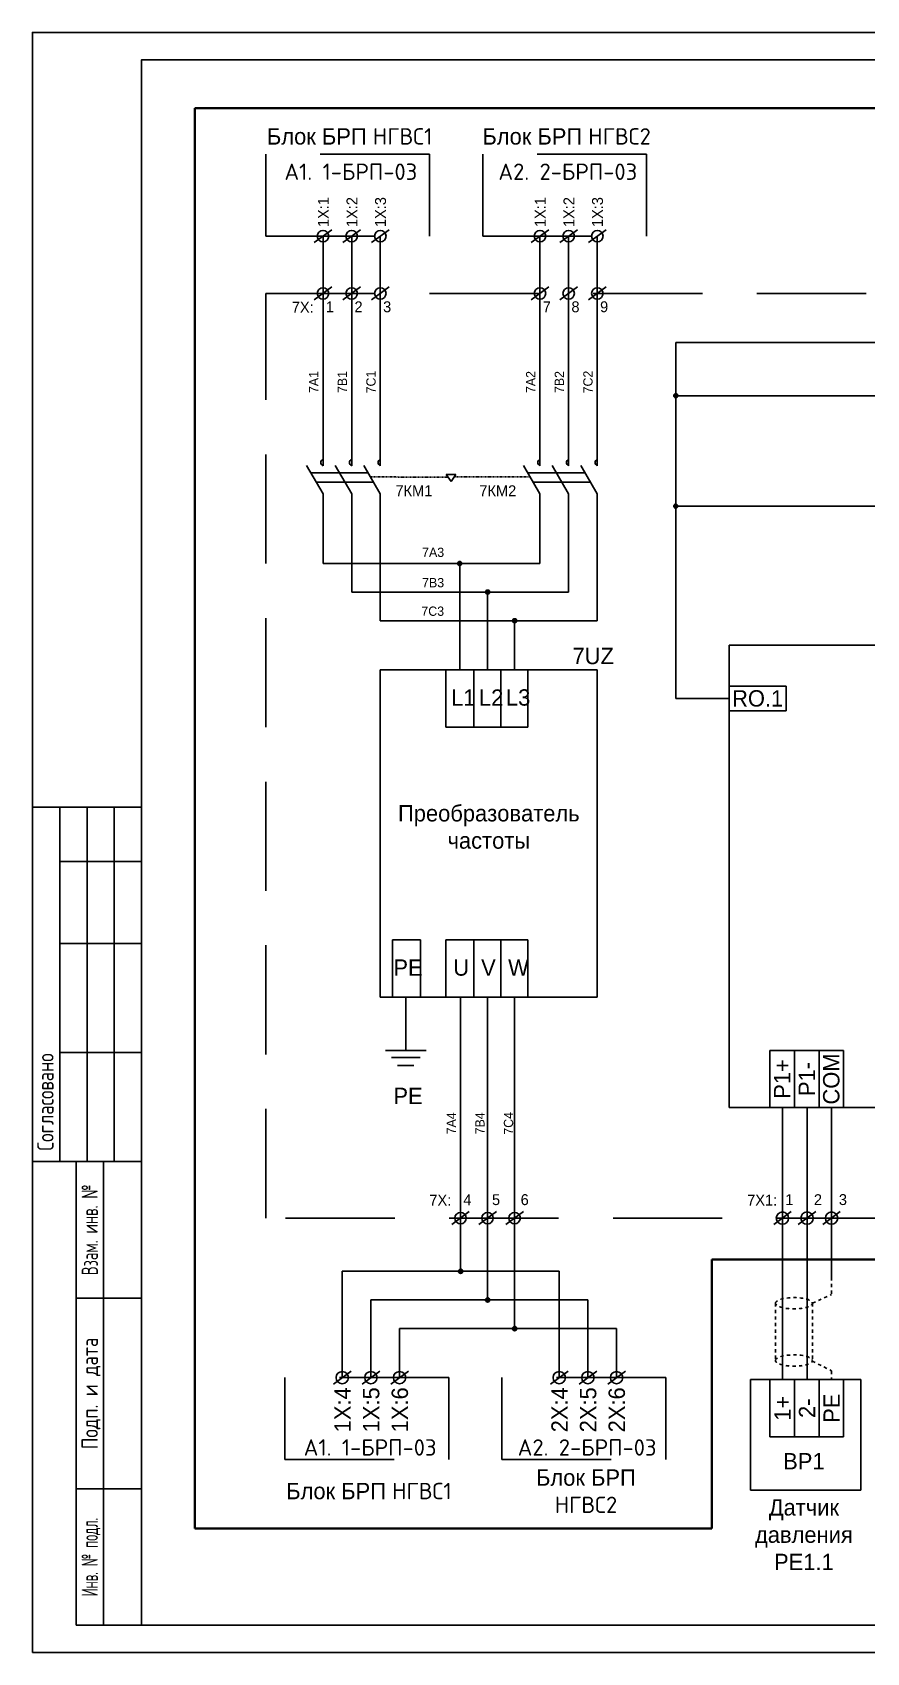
# Model space of a CAD drawing. Header units: millimetres. Extents: x 1606 to 7674, y 609 to 4159.
# Drawn here: x 6724.7 to 6877.5, y 2856 to 3153 of the extents above; entities that cross this region are included whole.
import ezdxf
from ezdxf.enums import TextEntityAlignment as Align

# ---------------------------------------------------------------- set-up
doc = ezdxf.new("R2010")
doc.units = ezdxf.units.MM
for name, pattern in [('DASHED2', [0.375, 0.25, -0.125]), ('JIS_02_1.0', [2, 1, -1]), ('K5LT_DASHED', [6, 4, -2])]:
    doc.linetypes.add(name, pattern=pattern)
doc.layers.add('Слой1', color=1, linetype='Continuous', lineweight=35)
doc.layers.add('Штамп', color=7, linetype='Continuous')
doc.styles.add('GOST 2.304', font='CS_Gost2304.shx', dxfattribs={"oblique": 15})

msp = doc.modelspace()

# ---------------------------------------------------------------- hatches: boundary and pattern name
at = {"layer": 'Штамп', "lineweight": 25, "ltscale": 100}
h = msp.add_hatch(color=256, dxfattribs=at)
h.paths.add_polyline_path([(6842.17705, 3086.38394), (6842.92705, 3086.38394, 1)])
h.paths.add_polyline_path([(6842.92705, 3086.38394), (6842.55205, 3086.38394), (6842.55205, 3086.00894, 0.414213562)])
h.paths.add_polyline_path([(6842.55205, 3086.38394), (6842.17705, 3086.38394, 0.414213562), (6842.55205, 3086.00894)])
h = msp.add_hatch(color=256, dxfattribs=at)
h.paths.add_polyline_path([(6842.17705, 3066.13394), (6842.92705, 3066.13394, 1)])
h.paths.add_polyline_path([(6842.92705, 3066.13394), (6842.55205, 3066.13394), (6842.55205, 3065.75894, 0.414213562)])
h.paths.add_polyline_path([(6842.55205, 3066.13394), (6842.17705, 3066.13394, 0.414213562), (6842.55205, 3065.75894)])
h = msp.add_hatch(color=256, dxfattribs=at)
h.paths.add_polyline_path([(6803.34987, 3055.63394, 1), (6802.59987, 3055.63394)])
h.paths.add_polyline_path([(6802.97487, 3055.63394), (6802.97487, 3055.25894, 0.414213562), (6803.34987, 3055.63394)])
h.paths.add_polyline_path([(6802.59987, 3055.63394, 0.414213562), (6802.97487, 3055.25894), (6802.97487, 3055.63394)])
h = msp.add_hatch(color=256, dxfattribs=at)
h.paths.add_polyline_path([(6807.69987, 3050.38394), (6808.44987, 3050.38394, 1)])
h.paths.add_polyline_path([(6808.44987, 3050.38394), (6808.07487, 3050.38394), (6808.07487, 3050.00894, 0.414213562)])
h.paths.add_polyline_path([(6808.07487, 3050.38394), (6807.69987, 3050.38394, 0.414213562), (6808.07487, 3050.00894)])
h = msp.add_hatch(color=256, dxfattribs=at)
h.paths.add_polyline_path([(6812.64987, 3045.13394), (6813.39987, 3045.13394, 1)])
h.paths.add_polyline_path([(6813.39987, 3045.13394), (6813.02487, 3045.13394), (6813.02487, 3044.75894, 0.414213562)])
h.paths.add_polyline_path([(6813.02487, 3045.13394), (6812.64987, 3045.13394, 0.414213562), (6813.02487, 3044.75894)])
at = {"layer": 'Штамп', "lineweight": 25}
for points in [[(6802.72487, 2925.88394, 1), (6803.52487, 2925.88394, 1)], [(6807.67487, 2920.63394, 1), (6808.47487, 2920.63394, 1)], [(6812.62487, 2915.38394, 1), (6813.42487, 2915.38394, 1)]]:
    msp.add_hatch(color=256, dxfattribs=at).paths.add_polyline_path(points)

# ---------------------------------------------------------------- linework, layer by layer
at = {"layer": 'Слой1', "color": 0}
for p, q in [((6754.43964, 2878.73457), (6754.43964, 3139.10069)), ((6754.43964, 3139.10069), (7130.04494, 3139.10069)), ((6849.14349, 2928.06006), (6849.14349, 2878.73457)), ((6849.14349, 2928.06006), (7130.04494, 2928.06006)), ((6849.14349, 2878.73457), (6754.43964, 2878.73457))]:
    msp.add_line(p, q, dxfattribs=at)
at = {"layer": 'Штамп', "linetype": 'K5LT_DASHED', "lineweight": 25, "ltscale": 5}
for p, q in [((6797.42487, 3130.63394), (6767.42487, 3130.63394)), ((6767.42487, 3130.63394), (6767.42487, 3115.63394)), ((6797.42487, 3115.63394), (6797.42487, 3130.63394)), ((6837.17487, 3130.63394), (6807.17487, 3130.63394)), ((6807.17487, 3130.63394), (6807.17487, 3115.63394)), ((6837.17487, 3115.63394), (6837.17487, 3130.63394)), ((6767.42487, 3115.63394), (6797.42487, 3115.63394)), ((6807.17487, 3115.63394), (6837.17487, 3115.63394)), ((6767.42487, 3105.13394), (7091.05327, 3105.13394)), ((6767.42487, 2935.63394), (6767.42487, 3105.13394)), ((7091.05327, 2935.63394), (6767.42487, 2935.63394)), ((6800.9583, 2906.38394), (6770.9583, 2906.38394)), ((6770.9583, 2906.38394), (6770.9583, 2891.38394)), ((6800.9583, 2891.38394), (6800.9583, 2906.38394)), ((6840.7083, 2906.38394), (6810.7083, 2906.38394)), ((6810.7083, 2906.38394), (6810.7083, 2891.38394)), ((6840.7083, 2891.38394), (6840.7083, 2906.38394)), ((6770.9583, 2891.38394), (6800.9583, 2891.38394)), ((6810.7083, 2891.38394), (6840.7083, 2891.38394))]:
    msp.add_line(p, q, dxfattribs=at)
at = {"layer": 'Штамп', "color": 7, "lineweight": 25}
for p, q in [((6779.52787, 3116.82119), (6776.32187, 3114.44669)), ((6784.77787, 3116.82119), (6781.57187, 3114.44669)), ((6790.02787, 3116.82119), (6786.82187, 3114.44669)), ((6819.27787, 3116.82119), (6816.07187, 3114.44669)), ((6824.52787, 3116.82119), (6821.32187, 3114.44669)), ((6829.77787, 3116.82119), (6826.57187, 3114.44669)), ((6779.52787, 3106.32119), (6776.32187, 3103.94669)), ((6784.77787, 3106.32119), (6781.57187, 3103.94669)), ((6790.02787, 3106.32119), (6786.82187, 3103.94669)), ((6819.27787, 3106.32119), (6816.07187, 3103.94669)), ((6824.52787, 3106.32119), (6821.32187, 3103.94669)), ((6829.77787, 3106.32119), (6826.57187, 3103.94669)), ((6804.72787, 2936.82119), (6801.52187, 2934.44669)), ((6809.67787, 2936.82119), (6806.47187, 2934.44669)), ((6814.62787, 2936.82119), (6811.42187, 2934.44669))]:
    msp.add_line(p, q, dxfattribs=at)
at = {"layer": 'Штамп', "lineweight": 25, "ltscale": 100}
for p, q in [((6777.92487, 3115.63394), (6777.92487, 3073.56126)), ((6783.17487, 3115.63394), (6783.17487, 3073.56126)), ((6788.42487, 3115.63394), (6788.42487, 3073.56126)), ((6817.67487, 3115.63394), (6817.67487, 3073.56126)), ((6822.92487, 3115.63394), (6822.92487, 3073.56126)), ((6828.17487, 3115.63394), (6828.17487, 3073.56126)), ((6842.55205, 3030.88394), (6842.55205, 3096.13394)), ((6842.55205, 3096.13394), (6972.30205, 3096.13394)), ((6842.55205, 3086.38394), (6945.30205, 3086.38394)), ((6774.92487, 3073.58009), (6777.92487, 3068.38394)), ((6775.70564, 3072.22775), (6786.20564, 3072.22775)), ((6780.17487, 3073.58009), (6783.17487, 3068.38394)), ((6785.42487, 3073.58009), (6788.42487, 3068.38394)), ((6800.48361, 3071.9435), (6802.28361, 3071.9435)), ((6800.48361, 3071.9435), (6801.38361, 3070.63764)), ((6802.28361, 3071.9435), (6801.38361, 3070.63764)), ((6814.67487, 3073.58009), (6817.67487, 3068.38394)), ((6815.45564, 3072.22775), (6825.95564, 3072.22775)), ((6819.92487, 3073.58009), (6822.92487, 3068.38394)), ((6825.17487, 3073.58009), (6828.17487, 3068.38394)), ((6776.69432, 3070.51532), (6787.19432, 3070.51532)), ((6777.92487, 3068.38394), (6777.92487, 3055.63394)), ((6783.17487, 3068.38394), (6783.17487, 3050.38394)), ((6788.42487, 3068.38394), (6788.42487, 3045.13394)), ((6816.44432, 3070.51532), (6826.94432, 3070.51532)), ((6817.67487, 3068.38394), (6817.67487, 3055.63394)), ((6822.92487, 3068.38394), (6822.92487, 3050.38394)), ((6828.17487, 3068.38394), (6828.17487, 3045.13394)), ((6842.55205, 3066.13394), (6914.14205, 3066.13394)), ((6777.92487, 3055.63394), (6817.67487, 3055.63394)), ((6802.97487, 3036.13394), (6802.97487, 3055.63394)), ((6783.17487, 3050.38394), (6822.92487, 3050.38394)), ((6808.07487, 3036.13394), (6808.07487, 3050.38394)), ((6788.42487, 3045.13394), (6828.17487, 3045.13394)), ((6813.02487, 3036.13394), (6813.02487, 3045.13394)), ((6852.30205, 3040.63394), (6912.30205, 3040.63394)), ((6852.30205, 2955.88394), (6852.30205, 3040.63394)), ((6788.42487, 3036.13394), (6828.17487, 3036.13394)), ((6788.42487, 2976.13394), (6788.42487, 3036.13394)), ((6800.42487, 3036.13394), (6800.42487, 3025.63394)), ((6805.52487, 3036.13394), (6805.52487, 3025.63394)), ((6810.47487, 3036.13394), (6810.47487, 3025.63394)), ((6815.42487, 3025.63394), (6815.42487, 3036.13394)), ((6828.17487, 3036.13394), (6828.17487, 2976.13394)), ((6852.30205, 3033.13394), (6862.80205, 3033.13394)), ((6862.80205, 3033.13394), (6862.80205, 3028.63394)), ((6852.30205, 3030.88394), (6842.55205, 3030.88394)), ((6862.80205, 3028.63394), (6852.30205, 3028.63394)), ((6800.42487, 3025.63394), (6815.42487, 3025.63394)), ((6724.68856, 2945.98426), (6724.68856, 3010.98426)), ((6744.68856, 3010.98426), (6724.68856, 3010.98426)), ((6729.68856, 2945.98426), (6729.68856, 3010.98426)), ((6734.68856, 2945.98426), (6734.68856, 3010.98426)), ((6739.68856, 2945.98426), (6739.68856, 3010.98426)), ((6744.68856, 2860.98426), (6744.68856, 3010.98426)), ((6729.68856, 3000.98426), (6744.68856, 3000.98426)), ((6729.68856, 2985.98426), (6744.68856, 2985.98426)), ((6790.67724, 2986.63394), (6790.67724, 2976.13394)), ((6790.67724, 2986.63394), (6795.77724, 2986.63394)), ((6795.77724, 2986.63394), (6795.77724, 2976.13394)), ((6800.42487, 2986.63394), (6800.42487, 2976.13394)), ((6800.42487, 2986.63394), (6815.42487, 2986.63394)), ((6805.52487, 2986.63394), (6805.52487, 2976.13394)), ((6810.47487, 2986.63394), (6810.47487, 2976.13394)), ((6815.42487, 2976.13394), (6815.42487, 2986.63394)), ((6828.17487, 2976.13394), (6788.42487, 2976.13394)), ((6793.09223, 2976.13394), (6793.09223, 2966.36681)), ((6803.12487, 2976.13394), (6803.12487, 2925.88394)), ((6808.07487, 2976.13394), (6808.07487, 2920.63394)), ((6813.02487, 2976.13394), (6813.02487, 2915.38394)), ((6729.68856, 2965.98426), (6744.68856, 2965.98426)), ((6789.34223, 2966.36681), (6796.84223, 2966.36681)), ((6790.46723, 2965.09129), (6795.71723, 2965.09129)), ((6859.80205, 2955.88394), (6859.80205, 2966.38394)), ((6859.80205, 2966.38394), (6864.30205, 2966.38394)), ((6864.30205, 2966.38394), (6864.30205, 2955.88394)), ((6864.30205, 2955.88394), (6864.30205, 2966.38394)), ((6864.30205, 2966.38394), (6868.80205, 2966.38394)), ((6868.80205, 2966.38394), (6868.80205, 2955.88394)), ((6868.80205, 2955.88394), (6868.80205, 2966.38394)), ((6868.80205, 2966.38394), (6873.30205, 2966.38394)), ((6873.30205, 2966.38394), (6873.30205, 2955.88394)), ((6791.59223, 2963.63356), (6794.59223, 2963.63356)), ((6912.30205, 2955.88394), (6852.30205, 2955.88394)), ((6862.09109, 2955.88394), (6862.09109, 2906.0254)), ((6866.59109, 2955.88394), (6866.59109, 2906.0254)), ((6871.09109, 2955.88394), (6871.09109, 2924.76564)), ((6724.68856, 2945.98426), (6744.68856, 2945.98426)), ((6732.68856, 2860.98426), (6732.68856, 2945.98426)), ((6737.68856, 2860.98426), (6737.68856, 2945.98426)), ((6781.4583, 2925.88394), (6821.2083, 2925.88394)), ((6781.4583, 2925.88394), (6781.4583, 2906.38394)), ((6821.2083, 2906.38394), (6821.2083, 2925.88394)), ((6732.68856, 2920.98426), (6744.68856, 2920.98426)), ((6786.7083, 2920.63394), (6826.4583, 2920.63394)), ((6786.7083, 2920.63394), (6786.7083, 2906.38394)), ((6826.4583, 2906.38394), (6826.4583, 2920.63394)), ((6791.9583, 2915.38394), (6831.7083, 2915.38394)), ((6791.9583, 2915.38394), (6791.9583, 2906.38394)), ((6831.7083, 2906.38394), (6831.7083, 2915.38394)), ((6856.21663, 2906.0254), (6876.46663, 2906.0254)), ((6856.21663, 2885.7754), (6856.21663, 2906.0254)), ((6859.80205, 2895.5254), (6859.80205, 2906.0254)), ((6859.80205, 2906.0254), (6873.30205, 2906.0254)), ((6864.30205, 2906.0254), (6864.30205, 2895.5254)), ((6864.30205, 2895.5254), (6864.30205, 2906.0254)), ((6868.80205, 2906.0254), (6868.80205, 2895.5254)), ((6868.80205, 2895.5254), (6868.80205, 2906.0254)), ((6873.30205, 2906.0254), (6873.30205, 2895.5254)), ((6876.46663, 2906.0254), (6876.46663, 2885.7754)), ((6859.80205, 2895.5254), (6873.30205, 2895.5254)), ((6732.68856, 2885.98426), (6744.68856, 2885.98426)), ((6876.46663, 2885.7754), (6856.21663, 2885.7754)), ((6744.68856, 2860.98426), (6732.68856, 2860.98426))]:
    msp.add_line(p, q, dxfattribs=at)
at = {"layer": 'Штамп', "linetype": 'DASHED2', "lineweight": 25, "ltscale": 0.1}
for p, q in [((6786.63366, 3071.48641), (6800.80219, 3071.48126)), ((6801.9758, 3071.49688), (6815.87946, 3071.49367))]:
    msp.add_line(p, q, dxfattribs=at)
at = {"layer": 'Штамп', "lineweight": 25}
for p, q in [((6863.69409, 2936.82119), (6860.48809, 2934.44669)), ((6868.19409, 2936.82119), (6864.98809, 2934.44669)), ((6872.69409, 2936.82119), (6869.48809, 2934.44669)), ((6783.0613, 2907.57119), (6779.8553, 2905.19669)), ((6788.3113, 2907.57119), (6785.1053, 2905.19669)), ((6793.5613, 2907.57119), (6790.3553, 2905.19669)), ((6822.8113, 2907.57119), (6819.6053, 2905.19669)), ((6828.0613, 2907.57119), (6824.8553, 2905.19669)), ((6833.3113, 2907.57119), (6830.1053, 2905.19669))]:
    msp.add_line(p, q, dxfattribs=at)
at = {"layer": 'Штамп', "linetype": 'JIS_02_1.0', "lineweight": 25, "ltscale": 0.6}
for p, q in [((6871.09109, 2924.76564), (6871.09109, 2921.62351)), ((6860.82496, 2920.02116), (6860.82496, 2909.52116)), ((6867.57496, 2920.02116), (6871.09109, 2921.62351)), ((6867.57496, 2920.02116), (6867.57496, 2909.52116)), ((6867.5617, 2909.42937), (6871.09109, 2907.63144)), ((6871.09109, 2907.63144), (6871.09109, 2906.0254))]:
    msp.add_line(p, q, dxfattribs=at)
at = {"layer": 'Штамп', "lineweight": 25, "ltscale": 100}
for points in [[(6724.68856, 2855.98426), (7144.68856, 2855.98426), (7144.68856, 3152.98426), (6724.68856, 3152.98426), (6724.68856, 2855.98426)], [(6744.68856, 2860.98426), (7139.68856, 2860.98426), (7139.68856, 3147.98426), (6744.68856, 3147.98426), (6744.68856, 2860.98426)]]:
    msp.add_lwpolyline(points, dxfattribs=at)
at = {"layer": 'Штамп', "color": 7, "lineweight": 25}
for centre in [(6777.92487, 3115.63394), (6783.17487, 3115.63394), (6788.42487, 3115.63394), (6817.67487, 3115.63394), (6822.92487, 3115.63394), (6828.17487, 3115.63394), (6777.92487, 3105.13394), (6783.17487, 3105.13394), (6788.42487, 3105.13394), (6817.67487, 3105.13394), (6822.92487, 3105.13394), (6828.17487, 3105.13394), (6803.12487, 2935.63394), (6808.07487, 2935.63394), (6813.02487, 2935.63394)]:
    msp.add_circle(centre, 1.05, dxfattribs=at)
at = {"layer": 'Штамп', "lineweight": 25}
for centre, radius in [((6842.55205, 3086.38394), 0.375), ((6842.55205, 3066.13394), 0.375), ((6802.97487, 3055.63394), 0.375), ((6808.07487, 3050.38394), 0.375), ((6813.02487, 3045.13394), 0.375), ((6862.09109, 2935.63394), 1.125), ((6866.59109, 2935.63394), 1.125), ((6871.09109, 2935.63394), 1.125), ((6803.12487, 2925.88394), 0.4), ((6808.07487, 2920.63394), 0.4), ((6813.02487, 2915.38394), 0.4), ((6781.4583, 2906.38394), 1.125), ((6786.7083, 2906.38394), 1.125), ((6791.9583, 2906.38394), 1.125), ((6821.2083, 2906.38394), 1.125), ((6826.4583, 2906.38394), 1.125), ((6831.7083, 2906.38394), 1.125)]:
    msp.add_circle(centre, radius, dxfattribs=at)
at = {"layer": 'Штамп', "lineweight": 25, "ltscale": 100}
for centre in [(6778.15029, 3074.14484), (6783.40029, 3074.14484), (6788.65029, 3074.14484), (6817.90029, 3074.14484), (6823.15029, 3074.14484), (6828.40029, 3074.14484)]:
    msp.add_arc(centre, 0.6256, 111.1201252, 248.8798748, dxfattribs=at)
at = {"layer": 'Штамп', "linetype": 'JIS_02_1.0', "lineweight": 25, "ltscale": 0.6}
for centre in [(6864.19996, 2920.02116), (6864.19996, 2909.52116)]:
    msp.add_ellipse(centre, major_axis=(-3.375, 0), ratio=0.307144281, dxfattribs=at)

# ---------------------------------------------------------------- texts
at = {"layer": 'Штамп', "lineweight": 25, "ltscale": 100, "style": 'GOST 2.304'}
msp.add_text('Согласовано', height=3, rotation=90, dxfattribs=at).set_placement((6728.56982, 2947.98426))
for s, width, p in [('Взам. инв. №', 0.8, (6735.18856, 2933.48426)), ('Инв. № подл.', 0.7, (6735.18856, 2873.48426))]:
    msp.add_text(s, height=3, rotation=90, dxfattribs=dict(at, width=width)).set_placement(p, align=Align.MIDDLE_CENTER)
msp.add_text('Подп. и дата', height=3, rotation=90, dxfattribs=at).set_placement((6735.18856, 2903.48426), align=Align.MIDDLE_CENTER)
at = {"layer": 'Штамп', "lineweight": 30}
for s, insert, char_height, width, attachment_point in [('{\\Q0;Блок БРП \\fISOCPEUR|b1|i0|c204|p34;НГВС\\fISOCPEUR|b0|i0|c204|p34;1}', (6782.80446, 3133.90121), 3, 42.1090249, 5), ('{\\Q0;Блок БРП \\fISOCPEUR|b1|i0|c204|p34;НГВС\\fISOCPEUR|b0|i0|c204|p34;2}', (6822.55446, 3133.90121), 3, 42.6258692, 5), ('{\\Q0;1}', (6779.17592, 3102.6761), 2, 3.8524004, 5), ('{\\Q0;2}', (6784.42592, 3102.6761), 2, 3.8524004, 5), ('{\\Q0;3}', (6789.67592, 3102.6761), 2, 3.8524004, 5), ('{\\Q0;7}', (6818.92592, 3102.6761), 2, 3.8524004, 5), ('{\\Q0;8}', (6824.17592, 3102.6761), 2, 3.8524004, 5), ('{\\Q0;9}', (6829.42592, 3102.6761), 2, 3.8524004, 5), ('{\\Q0;7Х:}', (6774.21103, 3102.60461), 2, 3.8524004, 5), ('{\\Q0;7КМ1}', (6791.19512, 3068.96068), 2, 3.8524004, 4), ('{\\Q0;7КМ2}', (6806.56196, 3068.96068), 2, 3.8524004, 4), ('{\\Q0;7А3}', (6798.09639, 3057.67253), 1.7, 3.8524004, 5), ('{\\Q0;7B3}', (6798.09639, 3052.10059), 1.7, 3.8524004, 5), ('{\\Q0;7C3}', (6798.02139, 3046.8742), 1.7, 3.8524004, 5), ('{\\Q0;7UZ}', (6827.41611, 3038.65423), 3, 5.7786006, 5), ('{\\Q0;L1}', (6801.39071, 3031.05019), 3, 4.9054241, 4), ('{\\Q0;L2}', (6806.49071, 3031.05019), 3, 4.9054241, 4), ('{\\Q0;L3}', (6811.44071, 3031.05019), 3, 4.9054241, 4), ('{\\Q0;RO.1}', (6857.55205, 3030.88394), 3, 10.5, 5), ('{\\Q0;Преобразователь\\Pчастоты}', (6808.29987, 3007.324), 3, 39.75, 5), ('{\\Q0;РЕ}', (6793.49828, 2981.55019), 3, 4.9054241, 5), ('{\\Q0;U}', (6801.79119, 2981.55019), 3, 4.9054241, 4), ('{\\Q0;V}', (6806.89119, 2981.55019), 3, 4.9054241, 4), ('{\\Q0;W}', (6811.84119, 2981.55019), 3, 4.9054241, 4), ('{\\Q0;РЕ}', (6793.49828, 2958.03584), 3, 4.9054241, 5), ('{\\Q0;7Х:}', (6799.41103, 2938.9303), 2, 3.8524004, 5), ('{\\Q0;4}', (6804.37592, 2939.00179), 2, 3.8524004, 5), ('{\\Q0;5}', (6809.62592, 2939.00179), 2, 3.8524004, 5), ('{\\Q0;6}', (6814.87592, 2939.00179), 2, 3.8524004, 5), ('{\\Q0;7Х1:}', (6858.37725, 2938.9303), 2, 3.8524004, 5), ('{\\Q0;1}', (6863.34215, 2939.01154), 2, 3.8524004, 5), ('{\\Q0;2}', (6868.59215, 2939.01154), 2, 3.8524004, 5), ('{\\Q0;3}', (6873.16772, 2939.01154), 2, 3.8524004, 5), ('{\\Q0;ВР1}', (6866.01832, 2891.06882), 3, 4.9054241, 5), ('{\\Q0;Блок БРП \\fISOCPEUR|b1|i0|c204|p34;НГВС\\fISOCPEUR|b0|i0|c204|p34;1}', (6786.33789, 2885.57609), 3, 28.6703468, 5), ('{\\Q0;Блок БРП \\fISOCPEUR|b1|i0|c204|p34;НГВС\\fISOCPEUR|b0|i0|c204|p34;2}', (6826.08789, 2885.57609), 3, 28.6703468, 5)]:
    msp.add_mtext(s, dxfattribs=dict(at, insert=insert, char_height=char_height, width=width, attachment_point=attachment_point))
at = {"layer": 'Штамп', "color": 7, "lineweight": 30, "char_height": 3, "width": 91.7578409, "attachment_point": 5}
for s, insert in [('{\\fISOCPEUR|b1|i0|c204|p34;\\Q0;А1. 1-БРП-03 }', (6783.01496, 3127.44325)), ('{\\fISOCPEUR|b1|i0|c204|p34;\\Q0;А2. 2-БРП-03}', (6822.76496, 3127.44325)), ('{\\fISOCPEUR|b1|i0|c204|p34;\\Q0;А1. 1-БРП-03 }', (6786.54839, 2893.58611)), ('{\\fISOCPEUR|b1|i0|c204|p34;\\Q0;А2. 2-БРП-03}', (6826.29839, 2893.58611))]:
    msp.add_mtext(s, dxfattribs=dict(at, insert=insert))
at = {"layer": 'Штамп', "lineweight": 30, "attachment_point": 5, "rotation": 90}
for s, insert, char_height, width in [('{\\Q0;1Х:1}', (6777.97692, 3120.04959), 2, 3.8524004), ('{\\Q0;1Х:2}', (6783.22692, 3120.04959), 2, 3.8524004), ('{\\Q0;1Х:3}', (6788.47692, 3120.04959), 2, 3.8524004), ('{\\Q0;1Х:1}', (6817.72692, 3120.04959), 2, 3.8524004), ('{\\Q0;1Х:2}', (6822.97692, 3120.04959), 2, 3.8524004), ('{\\Q0;1Х:3}', (6828.22692, 3120.04959), 2, 3.8524004), ('{\\Q0;7A1}', (6776.21666, 3088.89279), 1.7, 3.8524004), ('{\\Q0;7B1}', (6781.46666, 3088.89279), 1.7, 3.8524004), ('{\\Q0;7C1}', (6786.71666, 3088.89279), 1.7, 3.8524004), ('{\\Q0;7A2}', (6815.96666, 3088.89279), 1.7, 3.8524004), ('{\\Q0;7B2}', (6821.21666, 3088.89279), 1.7, 3.8524004), ('{\\Q0;7C2}', (6826.46666, 3088.89279), 1.7, 3.8524004), ('{\\Q0;P1+}', (6862.05205, 2961.13394), 3, 10.5), ('{\\Q0;P1-}', (6866.55205, 2961.13394), 3, 10.5), ('{\\Q0;COM}', (6871.05205, 2961.13394), 3, 10.5), ('{\\Q0;7A4}', (6801.41666, 2953.00452), 1.7, 3.8524004), ('{\\Q0;7B4}', (6806.66666, 2953.00452), 1.7, 3.8524004), ('{\\Q0;7C4}', (6811.91666, 2953.00452), 1.7, 3.8524004), ('{\\Q0;1Х:4}', (6781.51035, 2900.49111), 3, 5.7786006), ('{\\Q0;1Х:5}', (6786.76035, 2900.49111), 3, 5.7786006), ('{\\Q0;1Х:6}', (6792.01035, 2900.49111), 3, 5.7786006), ('{\\Q0;2Х:4}', (6821.26035, 2900.49111), 3, 5.7786006), ('{\\Q0;2Х:5}', (6826.51035, 2900.49111), 3, 5.7786006), ('{\\Q0;2Х:6}', (6831.76035, 2900.49111), 3, 5.7786006), ('{\\Q0;1+}', (6862.1042, 2900.7754), 3, 10.5), ('{\\Q0;2-}', (6866.6042, 2900.7754), 3, 10.5)]:
    msp.add_mtext(s, dxfattribs=dict(at, insert=insert, char_height=char_height, width=width))
at = {"layer": 'Штамп', "color": 3, "lineweight": 30, "insert": (6871.1042, 2900.7754), "char_height": 3, "width": 10.5, "attachment_point": 5, "rotation": 90}
msp.add_mtext('{\\Q0;РЕ}', dxfattribs=at)
at = {"layer": 'Штамп', "color": 3, "lineweight": 30, "insert": (6866.01832, 2877.60161), "char_height": 3, "width": 20.9540979, "attachment_point": 5}
msp.add_mtext('{\\Q0;Датчик\\Pдавления \\PPE1.1}', dxfattribs=at)

doc.saveas('drawing.dxf')
